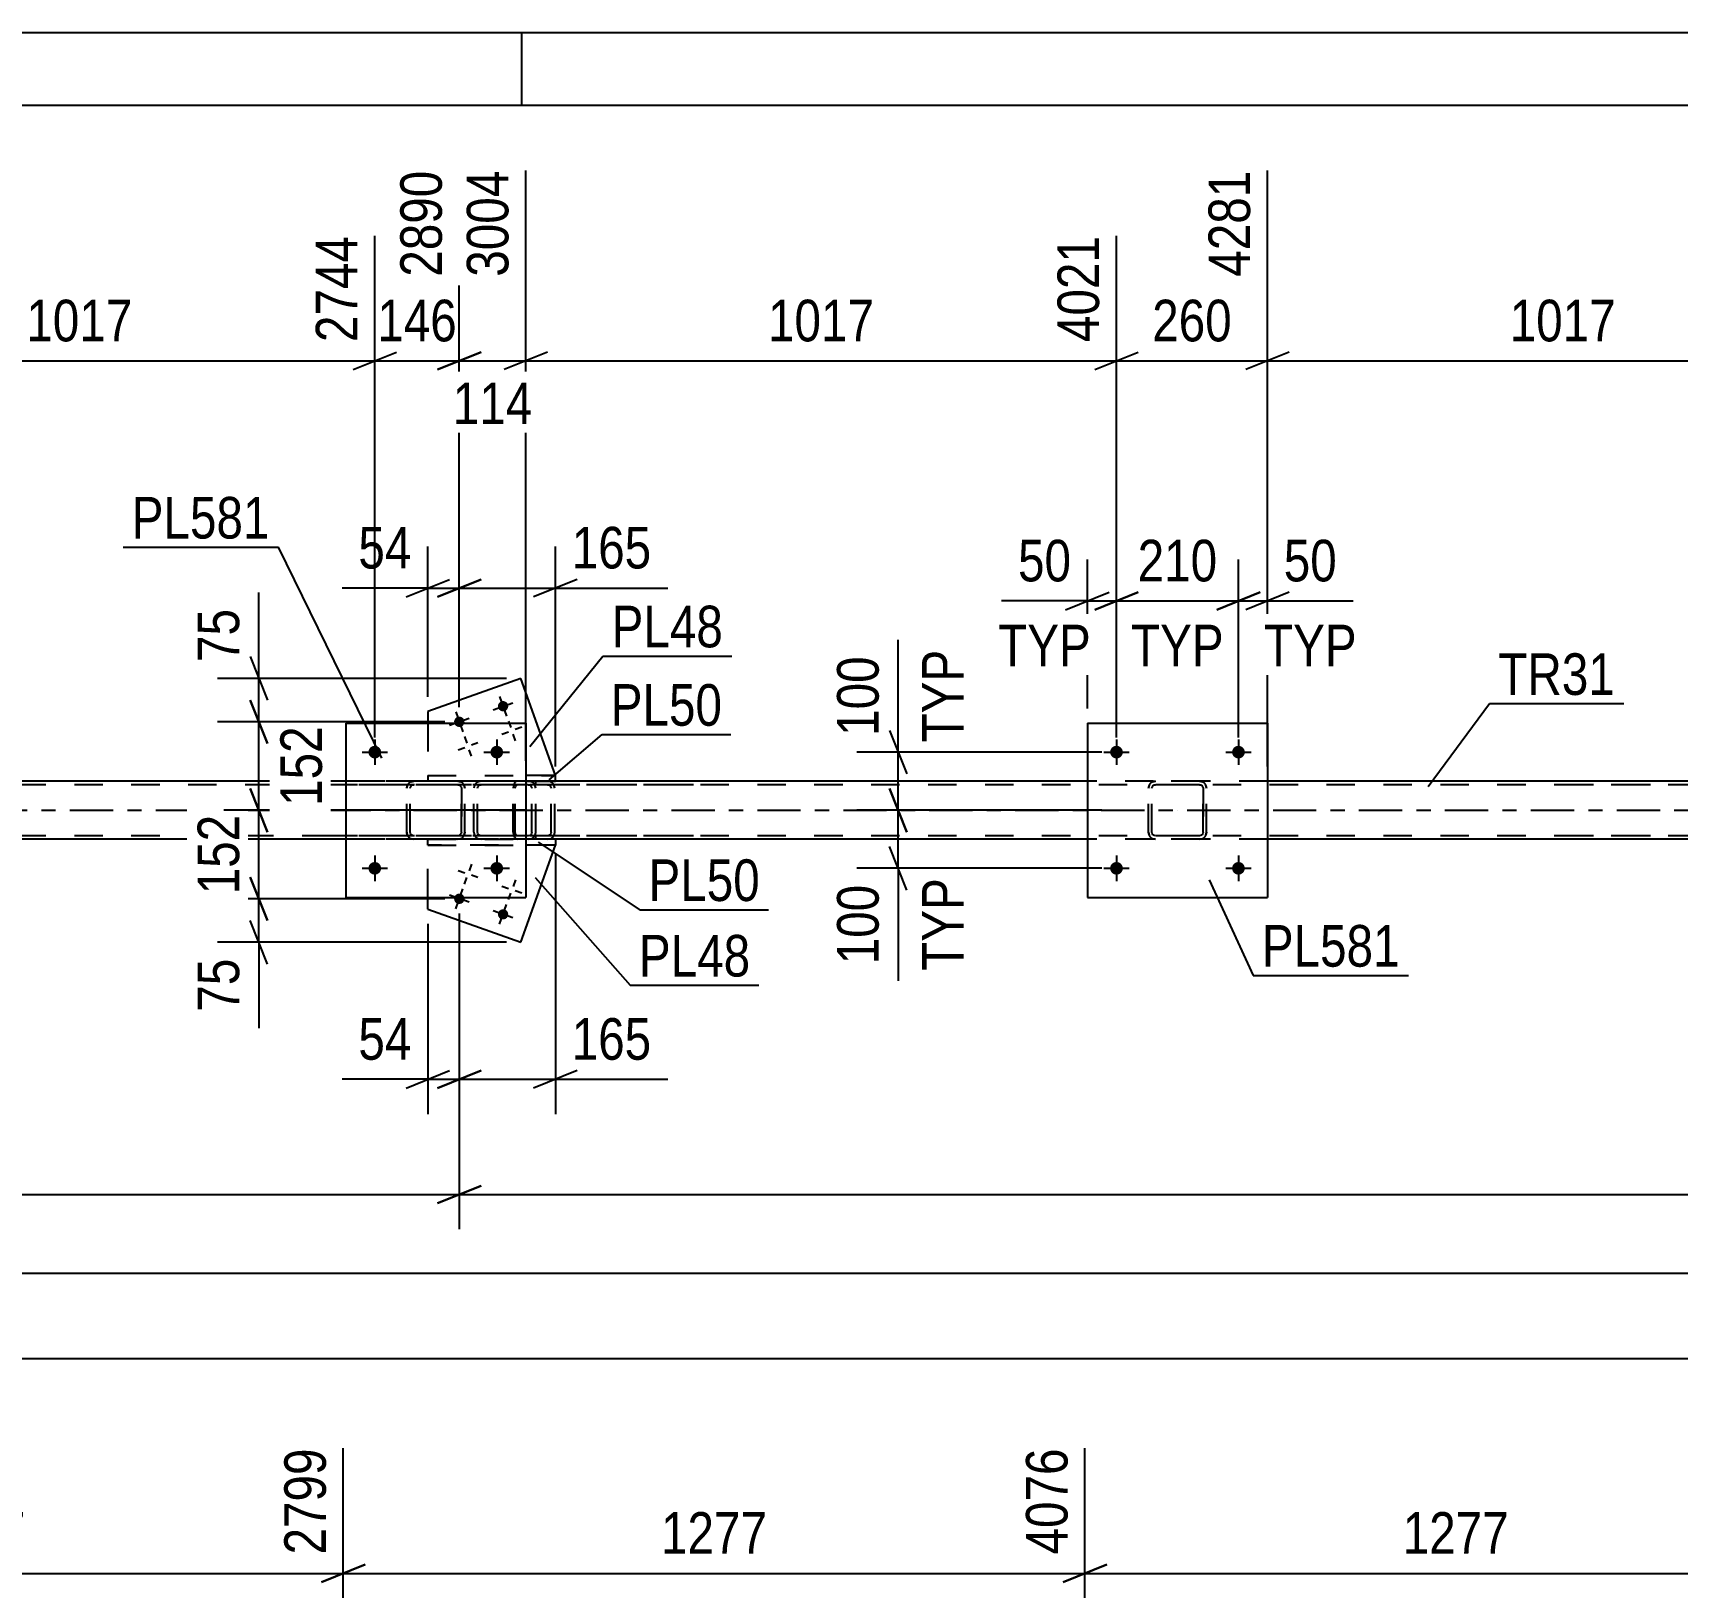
# Model space of a CAD drawing. Header units: millimetres. Extents: x 0 to 841, y 0 to 594.
# Drawn here: x 177.3 to 290.6, y 487 to 594 of the extents above; entities that cross this region are included whole.
import ezdxf

# ---------------------------------------------------------------- set-up
doc = ezdxf.new("R2010")
doc.units = ezdxf.units.MM
doc.linetypes.add('DXK_LINE_DOT2', pattern=[3.9198, 1.9599, -1.9599])
doc.linetypes.add('DXK_LINE_DOT3', pattern=[5.9187, 2.979, -0.9799, 0.9799, -0.9799])
doc.styles.add('Arial Narrow', font='ARIALN.TTF', dxfattribs={"height": 0.2})

# ---------------------------------------------------------------- blocks, each defined once
blk = doc.blocks.new('Unknown-404166562-1135')
at = {"color": 5, "linetype": 'Continuous'}
for p, q in [((841, 594), (0, 594)), ((211, 589), (211, 594)), ((836, 589), (5, 589))]:
    blk.add_line(p, q, dxfattribs=at)
blk = doc.blocks.new('Part-404166562-6130 - 6126')
at = {"color": 7, "linetype": 'DXK_LINE_DOT2'}
for p, q in [((296.57, 542.47), (281.58, 542.47)), ((293.34, 542.47), (293.14, 542.43)), ((296.77, 542.43), (296.57, 542.47)), ((296.57, 542.23), (281.58, 542.23)), ((292.86, 542.16), (292.83, 541.99)), ((292.83, 538.95), (292.83, 541.99)), ((292.87, 542.17), (292.86, 542.16)), ((293.08, 541.99), (293.1, 542.08)), ((293.08, 538.95), (293.08, 541.99)), ((293.1, 542.08), (293.16, 542.16)), ((293.16, 542.16), (293.24, 542.21)), ((293.24, 542.21), (293.34, 542.23)), ((296.57, 542.23), (296.67, 542.21)), ((296.67, 542.21), (296.75, 542.16)), ((296.75, 542.16), (296.81, 542.08)), ((296.81, 542.08), (296.83, 541.99)), ((296.83, 538.95), (296.83, 541.99)), ((297.05, 542.16), (297.04, 542.17)), ((297.08, 541.99), (297.05, 542.16)), ((297.08, 538.95), (297.08, 541.99)), ((296.57, 538.71), (281.58, 538.71)), ((296.57, 538.47), (281.58, 538.47)), ((292.83, 538.95), (292.87, 538.76)), ((293.1, 538.86), (293.08, 538.95)), ((293.16, 538.78), (293.1, 538.86)), ((293.14, 538.5), (293.34, 538.47)), ((293.24, 538.73), (293.16, 538.78)), ((293.34, 538.71), (293.24, 538.73)), ((296.67, 538.73), (296.57, 538.71)), ((296.57, 538.47), (296.77, 538.5)), ((296.75, 538.78), (296.67, 538.73)), ((296.81, 538.86), (296.75, 538.78)), ((296.83, 538.95), (296.81, 538.86)), ((297.04, 538.76), (297.08, 538.95))]:
    blk.add_line(p, q, dxfattribs=at)
for centre, start, end in [((293.32, 541.97), 110.7583, 155.68), ((296.59, 541.97), 24.32, 69.2417), ((293.32, 538.97), 204.32, 249.2417), ((296.59, 538.97), 290.7583, 335.68)]:
    blk.add_arc(centre, 0.496, start, end, dxfattribs=at)
blk = doc.blocks.new('Part-404166562-6129 - 6126')
at = {"color": 7, "linetype": 'DXK_LINE_DOT2'}
for p, q in [((211.44, 542.47), (196.45, 542.47)), ((208.2, 542.47), (208.01, 542.43)), ((211.63, 542.43), (211.44, 542.47)), ((211.44, 542.23), (196.45, 542.23)), ((207.73, 542.17), (207.69, 541.99)), ((207.69, 538.95), (207.69, 541.99)), ((207.95, 541.99), (207.97, 542.08)), ((207.95, 538.95), (207.95, 541.99)), ((207.97, 542.08), (208.02, 542.16)), ((208.02, 542.16), (208.11, 542.21)), ((208.11, 542.21), (208.2, 542.23)), ((211.44, 542.23), (211.54, 542.21)), ((211.54, 542.21), (211.62, 542.16)), ((211.62, 542.16), (211.67, 542.08)), ((211.67, 542.08), (211.69, 541.99)), ((211.69, 538.95), (211.69, 541.99)), ((211.91, 542.16), (211.91, 542.17)), ((211.95, 541.99), (211.91, 542.16)), ((211.95, 538.95), (211.95, 541.99)), ((211.44, 538.71), (196.45, 538.71)), ((211.44, 538.47), (196.45, 538.47)), ((207.69, 538.95), (207.73, 538.76)), ((207.97, 538.86), (207.95, 538.95)), ((208.02, 538.78), (207.97, 538.86)), ((208.01, 538.5), (208.2, 538.47)), ((208.11, 538.73), (208.02, 538.78)), ((208.2, 538.71), (208.11, 538.73)), ((211.54, 538.73), (211.44, 538.71)), ((211.44, 538.47), (211.63, 538.5)), ((211.62, 538.78), (211.54, 538.73)), ((211.67, 538.86), (211.62, 538.78)), ((211.69, 538.95), (211.67, 538.86)), ((211.91, 538.76), (211.95, 538.95))]:
    blk.add_line(p, q, dxfattribs=at)
for centre, start, end in [((208.18, 541.97), 110.7583, 155.68), ((211.46, 541.97), 24.32, 69.2417), ((208.18, 538.97), 204.32, 249.2417), ((211.46, 538.97), 290.7583, 335.68)]:
    blk.add_arc(centre, 0.496, start, end, dxfattribs=at)
blk = doc.blocks.new('Part-404166562-6266 - 6126')
at = {"color": 7, "linetype": 'DXK_LINE_DOT2'}
for p in [(213.31, 538.07), (204.52, 534.47)]:
    blk.add_line(p, (204.52, 538.07), dxfattribs=at)
at = {"color": 2, "linetype": 'Continuous'}
for p, q in [((210.93, 531.38), (213.31, 538.07)), ((204.52, 533.65), (204.52, 534.47)), ((204.52, 533.65), (210.93, 531.38))]:
    blk.add_line(p, q, dxfattribs=at)
blk = doc.blocks.new('Part-404166562-35110 - 6126')
at = {"color": 2, "linetype": 'Continuous'}
for p, q in [((249.95, 546.47), (249.95, 534.47)), ((249.95, 546.47), (262.35, 546.47)), ((262.35, 546.47), (262.35, 534.47)), ((249.95, 534.47), (262.35, 534.47))]:
    blk.add_line(p, q, dxfattribs=at)
blk = doc.blocks.new('Part-404166562-6137 - 6126')
at = {"color": 7, "linetype": 'DXK_LINE_DOT2'}
for p, q in [((210.57, 542.43), (210.48, 542.33)), ((210.67, 542.47), (210.57, 542.43)), ((222.83, 542.47), (210.67, 542.47)), ((211.95, 542.23), (211.95, 542.47)), ((212.96, 542.43), (212.76, 542.47)), ((210.42, 542.17), (210.4, 541.99)), ((210.4, 538.95), (210.4, 541.99)), ((210.48, 542.33), (210.42, 542.17)), ((210.54, 541.99), (210.55, 542.08)), ((210.54, 538.95), (210.54, 541.99)), ((210.55, 542.08), (210.58, 542.16)), ((210.58, 542.16), (210.62, 542.21)), ((210.62, 542.21), (210.67, 542.23)), ((222.83, 542.23), (210.67, 542.23)), ((212.76, 542.23), (212.86, 542.21)), ((212.86, 542.21), (212.94, 542.16)), ((212.94, 542.16), (213, 542.08)), ((213, 542.08), (213.02, 541.99)), ((213.02, 538.95), (213.02, 541.99)), ((213.23, 542.16), (213.23, 542.17)), ((213.27, 541.99), (213.23, 542.16)), ((213.27, 538.95), (213.27, 541.99)), ((210.4, 538.95), (210.42, 538.76)), ((210.42, 538.76), (210.48, 538.61)), ((210.48, 538.61), (210.57, 538.5)), ((210.55, 538.86), (210.54, 538.95)), ((210.58, 538.78), (210.55, 538.86)), ((210.57, 538.5), (210.67, 538.47)), ((210.62, 538.73), (210.58, 538.78)), ((210.67, 538.71), (210.62, 538.73)), ((222.83, 538.71), (210.67, 538.71)), ((222.83, 538.47), (210.67, 538.47)), ((211.95, 538.47), (211.95, 538.71)), ((212.86, 538.73), (212.76, 538.71)), ((212.76, 538.47), (212.96, 538.5)), ((212.94, 538.78), (212.86, 538.73)), ((213, 538.86), (212.94, 538.78)), ((213.02, 538.95), (213, 538.86)), ((213.23, 538.76), (213.27, 538.95))]:
    blk.add_line(p, q, dxfattribs=at)
for centre, start, end in [((212.78, 541.97), 23.8494, 68.8059), ((212.78, 538.96), 291.1941, 336.1506)]:
    blk.add_arc(centre, 0.492, start, end, dxfattribs=at)
blk = doc.blocks.new('Part-404166562-35108 - 6126')
at = {"color": 2, "linetype": 'Continuous'}
for p, q in [((198.87, 546.47), (198.87, 534.47)), ((198.87, 546.47), (211.27, 546.47)), ((211.27, 546.47), (211.27, 534.47)), ((198.87, 534.47), (211.27, 534.47))]:
    blk.add_line(p, q, dxfattribs=at)
blk = doc.blocks.new('Part-404166562-6170 - 6126')
at = {"color": 7, "linetype": 'DXK_LINE_DOT2'}
for p, q in [((204.52, 542.87), (204.52, 542.47)), ((204.52, 542.87), (211.27, 542.87)), ((211.27, 542.47), (204.52, 542.47))]:
    blk.add_line(p, q, dxfattribs=at)
at = {"color": 2, "linetype": 'Continuous'}
for p, q in [((213.31, 542.87), (211.27, 542.87)), ((211.27, 542.47), (213.31, 542.47)), ((213.31, 542.47), (213.31, 542.87))]:
    blk.add_line(p, q, dxfattribs=at)
blk = doc.blocks.new('Part-404166562-6175 - 6126')
at = {"color": 7, "linetype": 'DXK_LINE_DOT2'}
for p, q in [((204.52, 538.07), (204.52, 538.47)), ((204.52, 538.47), (211.27, 538.47)), ((204.52, 538.07), (211.27, 538.07))]:
    blk.add_line(p, q, dxfattribs=at)
at = {"color": 2, "linetype": 'Continuous'}
for p, q in [((213.31, 538.47), (211.27, 538.47)), ((213.31, 538.07), (211.27, 538.07)), ((213.31, 538.47), (213.31, 538.07))]:
    blk.add_line(p, q, dxfattribs=at)
blk = doc.blocks.new('Part-404166562-6245 - 6126')
at = {"color": 2, "linetype": 'Continuous'}
for p, q in [((198.87, 542.47), (160.19, 542.47)), ((249.95, 542.47), (213.31, 542.47)), ((301.03, 542.47), (262.35, 542.47)), ((198.87, 538.47), (160.19, 538.47)), ((249.95, 538.47), (213.31, 538.47)), ((301.03, 538.47), (262.35, 538.47))]:
    blk.add_line(p, q, dxfattribs=at)
at = {"color": 7, "linetype": 'DXK_LINE_DOT2'}
for p, q in [((213.31, 542.47), (198.87, 542.47)), ((262.35, 542.47), (249.95, 542.47)), ((738.75, 542.23), (91.09, 542.23)), ((738.75, 538.71), (91.09, 538.71)), ((213.31, 538.47), (198.87, 538.47)), ((262.35, 538.47), (249.95, 538.47))]:
    blk.add_line(p, q, dxfattribs=at)
at = {"color": 7, "linetype": 'DXK_LINE_DOT3'}
blk.add_line((91.09, 540.47), (738.75, 540.47), dxfattribs=at)
blk = doc.blocks.new('Part-404166562-6261 - 6126')
at = {"color": 2, "linetype": 'Continuous'}
for p, q in [((210.93, 549.55), (204.52, 547.28)), ((213.31, 542.87), (210.93, 549.55)), ((204.52, 547.28), (204.52, 546.47))]:
    blk.add_line(p, q, dxfattribs=at)
at = {"color": 7, "linetype": 'DXK_LINE_DOT2'}
for p, q in [((204.52, 546.47), (204.52, 542.87)), ((204.52, 542.87), (213.31, 542.87))]:
    blk.add_line(p, q, dxfattribs=at)
blk = doc.blocks.new('Bolt-404166562-6281 - 6126')
at = {"linetype": 'Continuous'}
for points in [[(210.04, 547.75, -1), (209.37, 547.51, -1)], [(207.03, 546.68, -1), (206.35, 546.44, -1)]]:
    blk.add_hatch(color=1, dxfattribs=at).paths.add_polyline_path(points)
at = {"color": 1, "linetype": 'Continuous'}
for p, q in [((209.46, 548.31), (209.95, 546.95)), ((206.45, 547.24), (206.93, 545.88)), ((209.03, 547.39), (210.38, 547.87)), ((206.01, 546.32), (207.37, 546.8)), ((209.63, 545.7), (210.08, 545.86)), ((210.07, 546.61), (210.23, 546.16)), ((210.99, 546.18), (210.53, 546.02)), ((206.61, 544.63), (207.06, 544.79)), ((207.05, 545.54), (207.21, 545.09)), ((207.97, 545.11), (207.52, 544.95)), ((210.55, 545.26), (210.39, 545.71)), ((207.53, 544.19), (207.37, 544.64))]:
    blk.add_line(p, q, dxfattribs=at)
blk = doc.blocks.new('Bolt-404166562-6282 - 6126')
at = {"linetype": 'Continuous'}
for points in [[(206.35, 534.49, -1), (207.03, 534.25, -1)], [(209.37, 533.42, -1), (210.04, 533.18, -1)]]:
    blk.add_hatch(color=1, dxfattribs=at).paths.add_polyline_path(points)
at = {"color": 1, "linetype": 'Continuous'}
for p, q in [((207.53, 536.75), (207.37, 536.29)), ((206.61, 536.31), (207.06, 536.15)), ((207.05, 535.39), (207.21, 535.84)), ((207.97, 535.83), (207.52, 535.99)), ((210.55, 535.68), (210.39, 535.22)), ((207.37, 534.13), (206.01, 534.61)), ((206.45, 533.69), (206.93, 535.05)), ((209.63, 535.24), (210.08, 535.08)), ((210.07, 534.32), (210.23, 534.77)), ((210.99, 534.76), (210.53, 534.92)), ((210.38, 533.06), (209.03, 533.54)), ((209.46, 532.62), (209.95, 533.98))]:
    blk.add_line(p, q, dxfattribs=at)
blk = doc.blocks.new('Part-404166562-35107 - 6126')
at = {"color": 7, "linetype": 'DXK_LINE_DOT2'}
for p, q in [((203.37, 542.43), (203.55, 542.47)), ((203.55, 542.47), (203.37, 542.43)), ((206.59, 542.47), (203.55, 542.47)), ((206.59, 542.47), (206.77, 542.43)), ((206.77, 542.43), (206.59, 542.47)), ((203.07, 541.99), (203.11, 542.17)), ((203.11, 542.17), (203.07, 541.99)), ((203.07, 538.95), (203.07, 541.99)), ((203.07, 538.95), (203.07, 541.99)), ((203.31, 541.99), (203.33, 542.08)), ((203.31, 538.95), (203.31, 541.99)), ((203.31, 538.95), (203.31, 541.99)), ((203.33, 542.08), (203.38, 542.16)), ((203.38, 542.16), (203.46, 542.21)), ((203.46, 542.21), (203.55, 542.23)), ((206.59, 542.23), (203.55, 542.23)), ((206.59, 542.23), (206.68, 542.21)), ((206.68, 542.21), (206.76, 542.16)), ((206.76, 542.16), (206.81, 542.08)), ((206.81, 542.08), (206.83, 541.99)), ((206.83, 538.95), (206.83, 541.99)), ((206.83, 541.99), (206.83, 538.95)), ((207.03, 542.17), (207.07, 541.99)), ((207.07, 541.99), (207.03, 542.17)), ((207.07, 538.95), (207.07, 541.99)), ((207.07, 538.95), (207.07, 541.99)), ((203.11, 538.76), (203.07, 538.95)), ((203.07, 538.95), (203.11, 538.76)), ((203.33, 538.86), (203.31, 538.95)), ((203.38, 538.78), (203.33, 538.86)), ((203.55, 538.47), (203.37, 538.5)), ((203.37, 538.5), (203.55, 538.47)), ((203.46, 538.73), (203.38, 538.78)), ((203.55, 538.71), (203.46, 538.73)), ((206.59, 538.71), (203.55, 538.71)), ((206.59, 538.47), (203.55, 538.47)), ((206.68, 538.73), (206.59, 538.71)), ((206.77, 538.5), (206.59, 538.47)), ((206.59, 538.47), (206.77, 538.5)), ((206.76, 538.78), (206.68, 538.73)), ((206.81, 538.86), (206.76, 538.78)), ((206.83, 538.95), (206.81, 538.86)), ((207.07, 538.95), (207.03, 538.76)), ((207.03, 538.76), (207.07, 538.95))]:
    blk.add_line(p, q, dxfattribs=at)
at = {"color": 7, "linetype": 'DXK_LINE_DOT3'}
blk.add_line((205.07, 540.47), (205.07, 540.47), dxfattribs=at)
at = {"color": 7, "linetype": 'DXK_LINE_DOT2'}
for centre, start, end in [((203.55, 541.99), 112.5, 157.5), ((203.55, 541.99), 112.5, 157.5), ((206.59, 541.99), 22.5, 67.5), ((206.59, 541.99), 22.5, 67.5), ((203.55, 538.95), 202.5, 247.5), ((203.55, 538.95), 202.5, 247.5), ((206.59, 538.95), 292.5, 337.5), ((206.59, 538.95), 292.5, 337.5)]:
    blk.add_arc(centre, 0.48, start, end, dxfattribs=at)
blk = doc.blocks.new('Part-404166562-35109 - 6126')
at = {"color": 7, "linetype": 'DXK_LINE_DOT2'}
for p, q in [((254.45, 542.43), (254.63, 542.47)), ((254.63, 542.47), (254.45, 542.43)), ((257.67, 542.47), (254.63, 542.47)), ((257.67, 542.47), (257.85, 542.43)), ((257.85, 542.43), (257.67, 542.47)), ((254.15, 541.99), (254.19, 542.17)), ((254.19, 542.17), (254.15, 541.99)), ((254.15, 538.95), (254.15, 541.99)), ((254.15, 538.95), (254.15, 541.99)), ((254.39, 541.99), (254.41, 542.08)), ((254.39, 538.95), (254.39, 541.99)), ((254.39, 538.95), (254.39, 541.99)), ((254.41, 542.08), (254.46, 542.16)), ((254.46, 542.16), (254.54, 542.21)), ((254.54, 542.21), (254.63, 542.23)), ((257.67, 542.23), (254.63, 542.23)), ((257.67, 542.23), (257.76, 542.21)), ((257.76, 542.21), (257.84, 542.16)), ((257.84, 542.16), (257.89, 542.08)), ((257.89, 542.08), (257.91, 541.99)), ((257.91, 538.95), (257.91, 541.99)), ((257.91, 541.99), (257.91, 538.95)), ((258.11, 542.17), (258.15, 541.99)), ((258.15, 541.99), (258.11, 542.17)), ((258.15, 538.95), (258.15, 541.99)), ((258.15, 538.95), (258.15, 541.99)), ((254.19, 538.76), (254.15, 538.95)), ((254.15, 538.95), (254.19, 538.76)), ((254.41, 538.86), (254.39, 538.95)), ((254.46, 538.78), (254.41, 538.86)), ((254.63, 538.47), (254.45, 538.5)), ((254.45, 538.5), (254.63, 538.47)), ((254.54, 538.73), (254.46, 538.78)), ((254.63, 538.71), (254.54, 538.73)), ((257.67, 538.71), (254.63, 538.71)), ((257.67, 538.47), (254.63, 538.47)), ((257.76, 538.73), (257.67, 538.71)), ((257.85, 538.5), (257.67, 538.47)), ((257.67, 538.47), (257.85, 538.5)), ((257.84, 538.78), (257.76, 538.73)), ((257.89, 538.86), (257.84, 538.78)), ((257.91, 538.95), (257.89, 538.86)), ((258.15, 538.95), (258.11, 538.76)), ((258.11, 538.76), (258.15, 538.95))]:
    blk.add_line(p, q, dxfattribs=at)
at = {"color": 7, "linetype": 'DXK_LINE_DOT3'}
blk.add_line((256.15, 540.47), (256.15, 540.47), dxfattribs=at)
at = {"color": 7, "linetype": 'DXK_LINE_DOT2'}
for centre, start, end in [((254.63, 541.99), 112.5, 157.5), ((254.63, 541.99), 112.5, 157.5), ((257.67, 541.99), 22.5, 67.5), ((257.67, 541.99), 22.5, 67.5), ((254.63, 538.95), 202.5, 247.5), ((254.63, 538.95), 202.5, 247.5), ((257.67, 538.95), 292.5, 337.5), ((257.67, 538.95), 292.5, 337.5)]:
    blk.add_arc(centre, 0.48, start, end, dxfattribs=at)
blk = doc.blocks.new('Bolt-404166562-35134 - 6126')
at = {"linetype": 'Continuous'}
for points in [[(201.31, 536.47, -1), (200.43, 536.47, -1)], [(209.71, 536.47, -1), (208.83, 536.47, -1)]]:
    blk.add_hatch(color=1, dxfattribs=at).paths.add_polyline_path(points)
at = {"color": 1, "linetype": 'Continuous'}
for p, q in [((200.87, 537.35), (200.87, 535.59)), ((209.27, 537.35), (209.27, 535.59)), ((199.99, 536.47), (201.75, 536.47)), ((208.39, 536.47), (210.15, 536.47))]:
    blk.add_line(p, q, dxfattribs=at)
blk = doc.blocks.new('Bolt-404166562-35135 - 6126')
at = {"linetype": 'Continuous'}
for points in [[(201.31, 544.47, -1), (200.43, 544.47, -1)], [(209.71, 544.47, -1), (208.83, 544.47, -1)]]:
    blk.add_hatch(color=1, dxfattribs=at).paths.add_polyline_path(points)
at = {"color": 1, "linetype": 'Continuous'}
for p, q in [((200.87, 545.35), (200.87, 543.59)), ((209.27, 545.35), (209.27, 543.59)), ((199.99, 544.47), (201.75, 544.47)), ((208.39, 544.47), (210.15, 544.47))]:
    blk.add_line(p, q, dxfattribs=at)
blk = doc.blocks.new('Bolt-404166562-35136 - 6126')
at = {"linetype": 'Continuous'}
for points in [[(252.39, 536.47, -1), (251.51, 536.47, -1)], [(260.79, 536.47, -1), (259.91, 536.47, -1)]]:
    blk.add_hatch(color=1, dxfattribs=at).paths.add_polyline_path(points)
at = {"color": 1, "linetype": 'Continuous'}
for p, q in [((251.95, 537.35), (251.95, 535.59)), ((260.35, 537.35), (260.35, 535.59)), ((251.07, 536.47), (252.83, 536.47)), ((259.47, 536.47), (261.23, 536.47))]:
    blk.add_line(p, q, dxfattribs=at)
blk = doc.blocks.new('Bolt-404166562-35137 - 6126')
at = {"linetype": 'Continuous'}
for points in [[(252.39, 544.47, -1), (251.51, 544.47, -1)], [(260.79, 544.47, -1), (259.91, 544.47, -1)]]:
    blk.add_hatch(color=1, dxfattribs=at).paths.add_polyline_path(points)
at = {"color": 1, "linetype": 'Continuous'}
for p, q in [((251.95, 545.35), (251.95, 543.59)), ((260.35, 545.35), (260.35, 543.59)), ((251.07, 544.47), (252.83, 544.47)), ((259.47, 544.47), (261.23, 544.47))]:
    blk.add_line(p, q, dxfattribs=at)
blk = doc.blocks.new('StraightDimension-404166562-50424 - 6126')
at = {"color": 7, "linetype": 'Continuous'}
for p, q in [((262.35, 543.47), (262.35, 584.52)), ((251.95, 545.47), (251.95, 580.02)), ((250.45, 570.81), (253.45, 572.01)), ((263.85, 572.01), (260.85, 570.81)), ((251.95, 571.41), (262.35, 571.41))]:
    blk.add_line(p, q, dxfattribs=at)
at = {"color": 0}
blk.add_wipeout([(260.49, 572.16), (260.49, 576.36), (253.81, 576.36), (253.81, 572.16)], dxfattribs=at)
at = {"color": 3, "style": 'Arial Narrow'}
blk.add_text('260', height=2.863, dxfattribs=at).set_placement((254.41, 572.76))
at = {"color": 0, "linetype": 'Continuous'}
blk.add_wipeout([(261.75, 585.12), (257.55, 585.12), (257.55, 576.61), (261.75, 576.61)], dxfattribs=at)
at = {"color": 3, "linetype": 'Continuous', "style": 'Arial Narrow'}
blk.add_text('4281', height=2.863, rotation=90.0002, dxfattribs=at).set_placement((261.15, 577.21))
blk = doc.blocks.new('StraightDimension-404166562-6321 - 6126')
at = {"color": 7, "linetype": 'Continuous'}
for p, q in [((192.28, 535.87), (193.48, 532.87)), ((205.69, 534.37), (190.03, 534.37)), ((192.88, 531.38), (192.88, 534.37)), ((193.48, 529.88), (192.28, 532.88)), ((209.93, 531.38), (190.03, 531.38)), ((192.88, 531.38), (192.88, 525.47)), ((192.88, 531.38), (192.88, 525.47))]:
    blk.add_line(p, q, dxfattribs=at)
at = {"color": 0}
blk.add_wipeout([(192.13, 530.86), (187.93, 530.86), (187.93, 526), (192.13, 526)], dxfattribs=at)
at = {"color": 3, "style": 'Arial Narrow'}
blk.add_text('75', height=2.863, rotation=90.0002, dxfattribs=at).set_placement((191.53, 526.6))
blk = doc.blocks.new('StraightDimension-404166562-6331 - 6126')
at = {"color": 7, "linetype": 'Continuous'}
for p, q in [((192.28, 541.97), (193.48, 538.97)), ((211.32, 540.47), (190.03, 540.47)), ((192.88, 534.37), (192.88, 540.47)), ((193.48, 532.87), (192.28, 535.87)), ((205.69, 534.37), (190.03, 534.37))]:
    blk.add_line(p, q, dxfattribs=at)
at = {"color": 0}
blk.add_wipeout([(192.13, 540.76), (187.93, 540.76), (187.93, 534.08), (192.13, 534.08)], dxfattribs=at)
at = {"color": 3, "style": 'Arial Narrow'}
blk.add_text('152', height=2.863, rotation=90.0002, dxfattribs=at).set_placement((191.53, 534.68))
blk = doc.blocks.new('StraightDimension-404166562-6347 - 6126')
at = {"color": 7, "linetype": 'Continuous'}
for p, q in [((192.28, 548.06), (193.48, 545.06)), ((205.69, 546.56), (190.48, 546.56)), ((192.88, 540.47), (192.88, 546.56)), ((193.48, 538.97), (192.28, 541.97)), ((211.32, 540.47), (190.48, 540.47))]:
    blk.add_line(p, q, dxfattribs=at)
at = {"color": 0}
blk.add_wipeout([(197.83, 546.86), (193.63, 546.86), (193.63, 540.17), (197.83, 540.17)], dxfattribs=at)
at = {"color": 3, "style": 'Arial Narrow'}
blk.add_text('152', height=2.863, rotation=90.0002, dxfattribs=at).set_placement((197.23, 540.77))
blk = doc.blocks.new('StraightDimension-404166562-6363 - 6126')
at = {"color": 7, "linetype": 'Continuous'}
for p, q in [((192.88, 549.55), (192.88, 555.46)), ((192.88, 549.55), (192.88, 555.46)), ((192.28, 551.05), (193.48, 548.05)), ((209.93, 549.55), (190.03, 549.55)), ((192.88, 546.56), (192.88, 549.55)), ((193.48, 545.06), (192.28, 548.06)), ((205.69, 546.56), (190.03, 546.56))]:
    blk.add_line(p, q, dxfattribs=at)
at = {"color": 0}
blk.add_wipeout([(192.13, 554.93), (187.93, 554.93), (187.93, 550.08), (192.13, 550.08)], dxfattribs=at)
at = {"color": 3, "style": 'Arial Narrow'}
blk.add_text('75', height=2.863, rotation=90.0002, dxfattribs=at).set_placement((191.53, 550.68))
blk = doc.blocks.new('StraightDimension-404166562-6399 - 6126')
at = {"color": 7, "linetype": 'Continuous'}
for p, q in [((206.69, 547.56), (206.69, 558.62)), ((213.31, 543.47), (213.31, 558.62)), ((205.19, 555.17), (208.19, 556.37)), ((214.81, 556.37), (211.81, 555.17)), ((206.69, 555.77), (213.31, 555.77)), ((213.31, 555.77), (221.04, 555.77)), ((213.31, 555.77), (221.04, 555.77))]:
    blk.add_line(p, q, dxfattribs=at)
at = {"color": 0}
blk.add_wipeout([(220.51, 556.52), (220.51, 560.72), (213.83, 560.72), (213.83, 556.52)], dxfattribs=at)
at = {"color": 3, "style": 'Arial Narrow'}
blk.add_text('165', height=2.863, dxfattribs=at).set_placement((214.43, 557.12))
blk = doc.blocks.new('StraightDimension-404166562-6409 - 6126')
at = {"color": 7, "linetype": 'Continuous'}
for p, q in [((204.52, 548.28), (204.52, 558.62)), ((206.69, 547.56), (206.69, 558.62)), ((203.02, 555.17), (206.02, 556.37)), ((208.19, 556.37), (205.19, 555.17)), ((204.52, 555.77), (198.62, 555.77)), ((204.52, 555.77), (198.62, 555.77)), ((204.52, 555.77), (206.69, 555.77))]:
    blk.add_line(p, q, dxfattribs=at)
at = {"color": 0}
blk.add_wipeout([(204, 556.52), (204, 560.72), (199.14, 560.72), (199.14, 556.52)], dxfattribs=at)
at = {"color": 3, "style": 'Arial Narrow'}
blk.add_text('54', height=2.863, dxfattribs=at).set_placement((199.74, 557.12))
blk = doc.blocks.new('StraightDimension-404166562-6420 - 6126')
at = {"color": 7, "linetype": 'Continuous'}
for p, q in [((206.69, 533.37), (206.69, 519.54)), ((204.52, 532.65), (204.52, 519.54)), ((203.02, 521.34), (206.02, 522.54)), ((208.19, 522.54), (205.19, 521.34)), ((204.52, 521.94), (198.62, 521.94)), ((204.52, 521.94), (198.62, 521.94)), ((204.52, 521.94), (206.69, 521.94))]:
    blk.add_line(p, q, dxfattribs=at)
at = {"color": 0}
blk.add_wipeout([(204, 522.69), (204, 526.89), (199.14, 526.89), (199.14, 522.69)], dxfattribs=at)
at = {"color": 3, "style": 'Arial Narrow'}
blk.add_text('54', height=2.863, dxfattribs=at).set_placement((199.74, 523.29))
blk = doc.blocks.new('StraightDimension-404166562-6430 - 6126')
at = {"color": 7, "linetype": 'Continuous'}
for p, q in [((213.31, 537.47), (213.31, 519.54)), ((206.69, 533.37), (206.69, 519.54)), ((205.19, 521.34), (208.19, 522.54)), ((214.81, 522.54), (211.81, 521.34)), ((206.69, 521.94), (213.31, 521.94)), ((213.31, 521.94), (221.04, 521.94)), ((213.31, 521.94), (221.04, 521.94))]:
    blk.add_line(p, q, dxfattribs=at)
at = {"color": 0}
blk.add_wipeout([(220.51, 522.69), (220.51, 526.89), (213.83, 526.89), (213.83, 522.69)], dxfattribs=at)
at = {"color": 3, "style": 'Arial Narrow'}
blk.add_text('165', height=2.863, dxfattribs=at).set_placement((214.43, 523.29))
blk = doc.blocks.new('StraightDimension-404166562-6564 - 6126')
at = {"color": 7, "linetype": 'Continuous'}
blk.add_line((90.45, 502.72), (784.42, 502.72), dxfattribs=at)
blk = doc.blocks.new('StraightDimension-404166562-50427 - 6126')
at = {"color": 7, "linetype": 'Continuous'}
for p, q in [((206.69, 547.56), (206.69, 584.52)), ((200.87, 545.47), (200.87, 580.02)), ((199.37, 570.81), (202.37, 572.01)), ((208.19, 572.01), (205.19, 570.81)), ((200.87, 571.41), (206.69, 571.41))]:
    blk.add_line(p, q, dxfattribs=at)
at = {"color": 0}
blk.add_wipeout([(207.12, 572.16), (207.12, 576.36), (200.44, 576.36), (200.44, 572.16)], dxfattribs=at)
at = {"color": 3, "style": 'Arial Narrow'}
blk.add_text('146', height=2.863, dxfattribs=at).set_placement((201.04, 572.76))
at = {"color": 0, "linetype": 'Continuous'}
blk.add_wipeout([(206.09, 585.12), (201.89, 585.12), (201.89, 576.61), (206.09, 576.61)], dxfattribs=at)
at = {"color": 3, "linetype": 'Continuous', "style": 'Arial Narrow'}
blk.add_text('2890', height=2.863, rotation=90.0002, dxfattribs=at).set_placement((205.49, 577.21))
blk = doc.blocks.new('StraightDimension-404166562-51174 - 6126')
at = {"color": 7, "linetype": 'Continuous'}
for p, q in [((236.32, 541.97), (237.52, 538.97)), ((250.95, 540.47), (234.07, 540.47)), ((236.92, 536.47), (236.92, 540.47)), ((237.52, 534.97), (236.32, 537.97)), ((250.95, 536.47), (234.07, 536.47)), ((236.92, 536.47), (236.92, 528.73)), ((236.92, 536.47), (236.92, 528.73))]:
    blk.add_line(p, q, dxfattribs=at)
at = {"color": 0}
blk.add_wipeout([(236.17, 535.94), (231.97, 535.94), (231.97, 529.26), (236.17, 529.26)], dxfattribs=at)
at = {"color": 0, "linetype": 'Continuous'}
blk.add_wipeout([(242.02, 536.4), (237.82, 536.4), (237.82, 528.81), (242.02, 528.81)], dxfattribs=at)
at = {"color": 3, "style": 'Arial Narrow'}
blk.add_text('100', height=2.863, rotation=90.0002, dxfattribs=at).set_placement((235.57, 529.86))
at = {"color": 3, "linetype": 'Continuous', "style": 'Arial Narrow'}
blk.add_text('TYP', height=2.863, rotation=90.0002, dxfattribs=at).set_placement((241.42, 529.41))
blk = doc.blocks.new('StraightDimension-404166562-30659 - 6126')
at = {"color": 7, "linetype": 'Continuous'}
blk.add_line((91.09, 508.59), (783.78, 508.59), dxfattribs=at)
blk = doc.blocks.new('StraightDimension-404166562-30689 - 6126')
at = {"color": 7, "linetype": 'Continuous'}
for p, q in [((206.69, 533.37), (206.69, 511.61)), ((208.19, 514.61), (205.19, 513.41)), ((206.69, 514.01), (783.78, 514.01))]:
    blk.add_line(p, q, dxfattribs=at)
blk = doc.blocks.new('StraightDimension-404166562-30690 - 6126')
at = {"color": 7, "linetype": 'Continuous'}
for p, q in [((206.69, 533.37), (206.69, 511.61)), ((120.24, 526.25), (120.24, 511.61)), ((121.74, 514.61), (118.74, 513.41)), ((205.19, 513.41), (208.19, 514.61)), ((120.24, 514.01), (206.69, 514.01))]:
    blk.add_line(p, q, dxfattribs=at)
at = {"color": 0}
blk.add_wipeout([(167.72, 514.76), (167.72, 518.96), (159.21, 518.96), (159.21, 514.76)], dxfattribs=at)
at = {"color": 3, "style": 'Arial Narrow'}
blk.add_text('2161', height=2.863, dxfattribs=at).set_placement((159.81, 515.36))
blk = doc.blocks.new('StraightDimension-404166562-50423 - 6126')
at = {"color": 7, "linetype": 'Continuous'}
for p, q in [((262.35, 543.47), (262.35, 584.52)), ((303.03, 545.47), (303.03, 580.02)), ((263.85, 572.01), (260.85, 570.81)), ((301.53, 570.81), (304.53, 572.01)), ((262.35, 571.41), (303.03, 571.41))]:
    blk.add_line(p, q, dxfattribs=at)
at = {"color": 0}
blk.add_wipeout([(286.95, 572.16), (286.95, 576.36), (278.43, 576.36), (278.43, 572.16)], dxfattribs=at)
at = {"color": 3, "style": 'Arial Narrow'}
blk.add_text('1017', height=2.863, dxfattribs=at).set_placement((279.03, 572.76))
at = {"color": 0, "linetype": 'Continuous'}
blk.add_wipeout([(302.43, 580.62), (298.23, 580.62), (298.23, 572.11), (302.43, 572.11)], dxfattribs=at)
at = {"color": 3, "linetype": 'Continuous', "style": 'Arial Narrow'}
blk.add_text('5298', height=2.863, rotation=90.0002, dxfattribs=at).set_placement((301.83, 572.71))
blk = doc.blocks.new('StraightDimension-404166562-50425 - 6126')
at = {"color": 7, "linetype": 'Continuous'}
for p, q in [((211.27, 543.87), (211.27, 584.52)), ((251.95, 545.47), (251.95, 580.02)), ((212.77, 572.01), (209.77, 570.81)), ((250.45, 570.81), (253.45, 572.01)), ((211.27, 571.41), (251.95, 571.41))]:
    blk.add_line(p, q, dxfattribs=at)
at = {"color": 0}
blk.add_wipeout([(235.87, 572.16), (235.87, 576.36), (227.35, 576.36), (227.35, 572.16)], dxfattribs=at)
at = {"color": 3, "style": 'Arial Narrow'}
blk.add_text('1017', height=2.863, dxfattribs=at).set_placement((227.95, 572.76))
at = {"color": 0, "linetype": 'Continuous'}
blk.add_wipeout([(251.35, 580.62), (247.15, 580.62), (247.15, 572.11), (251.35, 572.11)], dxfattribs=at)
at = {"color": 3, "linetype": 'Continuous', "style": 'Arial Narrow'}
blk.add_text('4021', height=2.863, rotation=90.0002, dxfattribs=at).set_placement((250.75, 572.71))
blk = doc.blocks.new('StraightDimension-404166562-50426 - 6126')
at = {"color": 7, "linetype": 'Continuous'}
for p, q in [((206.69, 547.56), (206.69, 584.52)), ((211.27, 543.87), (211.27, 584.52)), ((205.19, 570.81), (208.19, 572.01)), ((212.77, 572.01), (209.77, 570.81)), ((206.69, 571.41), (211.27, 571.41))]:
    blk.add_line(p, q, dxfattribs=at)
at = {"color": 0, "linetype": 'Continuous'}
blk.add_wipeout([(210.67, 585.12), (206.47, 585.12), (206.47, 576.61), (210.67, 576.61)], dxfattribs=at)
at = {"color": 0}
blk.add_wipeout([(212.32, 566.46), (212.32, 570.66), (205.64, 570.66), (205.64, 566.46)], dxfattribs=at)
at = {"color": 3, "linetype": 'Continuous', "style": 'Arial Narrow'}
blk.add_text('3004', height=2.863, rotation=90.0002, dxfattribs=at).set_placement((210.07, 577.21))
at = {"color": 3, "style": 'Arial Narrow'}
blk.add_text('114', height=2.863, dxfattribs=at).set_placement((206.24, 567.06))
blk = doc.blocks.new('StraightDimension-404166562-50428 - 6126')
at = {"color": 7, "linetype": 'Continuous'}
for p, q in [((160.19, 543.47), (160.19, 584.52)), ((200.87, 545.47), (200.87, 580.02)), ((161.69, 572.01), (158.69, 570.81)), ((199.37, 570.81), (202.37, 572.01)), ((160.19, 571.41), (200.87, 571.41))]:
    blk.add_line(p, q, dxfattribs=at)
at = {"color": 0}
blk.add_wipeout([(184.78, 572.16), (184.78, 576.36), (176.27, 576.36), (176.27, 572.16)], dxfattribs=at)
at = {"color": 3, "style": 'Arial Narrow'}
blk.add_text('1017', height=2.863, dxfattribs=at).set_placement((176.87, 572.76))
at = {"color": 0, "linetype": 'Continuous'}
blk.add_wipeout([(200.27, 580.62), (196.07, 580.62), (196.07, 572.11), (200.27, 572.11)], dxfattribs=at)
at = {"color": 3, "linetype": 'Continuous', "style": 'Arial Narrow'}
blk.add_text('2744', height=2.863, rotation=90.0002, dxfattribs=at).set_placement((199.67, 572.71))
blk = doc.blocks.new('StraightDimension-404166562-51130 - 6126')
at = {"color": 7, "linetype": 'Continuous'}
for p, q in [((260.35, 545.47), (260.35, 557.73)), ((262.35, 547.47), (262.35, 557.73)), ((258.85, 554.28), (261.85, 555.48)), ((260.35, 554.88), (262.35, 554.88)), ((263.85, 555.48), (260.85, 554.28)), ((262.35, 554.88), (268.26, 554.88)), ((262.35, 554.88), (268.26, 554.88))]:
    blk.add_line(p, q, dxfattribs=at)
at = {"color": 0}
blk.add_wipeout([(267.73, 555.63), (267.73, 559.83), (262.87, 559.83), (262.87, 555.63)], dxfattribs=at)
at = {"color": 0, "linetype": 'Continuous'}
blk.add_wipeout([(269.1, 549.78), (269.1, 553.98), (261.51, 553.98), (261.51, 549.78)], dxfattribs=at)
at = {"color": 3, "style": 'Arial Narrow'}
blk.add_text('50', height=2.863, dxfattribs=at).set_placement((263.47, 556.23))
at = {"color": 3, "linetype": 'Continuous', "style": 'Arial Narrow'}
blk.add_text('TYP', height=2.863, dxfattribs=at).set_placement((262.11, 550.38))
blk = doc.blocks.new('StraightDimension-404166562-51131 - 6126')
at = {"color": 7, "linetype": 'Continuous'}
for p, q in [((251.95, 545.47), (251.95, 557.73)), ((260.35, 545.47), (260.35, 557.73)), ((250.45, 554.28), (253.45, 555.48)), ((251.95, 554.88), (260.35, 554.88)), ((261.85, 555.48), (258.85, 554.28))]:
    blk.add_line(p, q, dxfattribs=at)
at = {"color": 0}
blk.add_wipeout([(259.49, 555.63), (259.49, 559.83), (252.81, 559.83), (252.81, 555.63)], dxfattribs=at)
at = {"color": 0, "linetype": 'Continuous'}
blk.add_wipeout([(259.94, 549.78), (259.94, 553.98), (252.35, 553.98), (252.35, 549.78)], dxfattribs=at)
at = {"color": 3, "style": 'Arial Narrow'}
blk.add_text('210', height=2.863, dxfattribs=at).set_placement((253.41, 556.23))
at = {"color": 3, "linetype": 'Continuous', "style": 'Arial Narrow'}
blk.add_text('TYP', height=2.863, dxfattribs=at).set_placement((252.95, 550.38))
blk = doc.blocks.new('StraightDimension-404166562-51132 - 6126')
at = {"color": 7, "linetype": 'Continuous'}
for p, q in [((249.95, 547.47), (249.95, 557.73)), ((251.95, 545.47), (251.95, 557.73)), ((249.95, 554.88), (244.04, 554.88)), ((249.95, 554.88), (244.04, 554.88)), ((248.45, 554.28), (251.45, 555.48)), ((249.95, 554.88), (251.95, 554.88)), ((253.45, 555.48), (250.45, 554.28))]:
    blk.add_line(p, q, dxfattribs=at)
at = {"color": 0}
blk.add_wipeout([(249.42, 555.63), (249.42, 559.83), (244.57, 559.83), (244.57, 555.63)], dxfattribs=at)
at = {"color": 0, "linetype": 'Continuous'}
blk.add_wipeout([(250.79, 549.78), (250.79, 553.98), (243.2, 553.98), (243.2, 549.78)], dxfattribs=at)
at = {"color": 3, "style": 'Arial Narrow'}
blk.add_text('50', height=2.863, dxfattribs=at).set_placement((245.17, 556.23))
at = {"color": 3, "linetype": 'Continuous', "style": 'Arial Narrow'}
blk.add_text('TYP', height=2.863, dxfattribs=at).set_placement((243.8, 550.38))
blk = doc.blocks.new('StraightDimension-404166562-51173 - 6126')
at = {"color": 7, "linetype": 'Continuous'}
for p, q in [((236.92, 544.47), (236.92, 552.2)), ((236.92, 544.47), (236.92, 552.2)), ((236.32, 545.97), (237.52, 542.97)), ((250.95, 544.47), (234.07, 544.47)), ((236.92, 540.47), (236.92, 544.47)), ((237.52, 538.97), (236.32, 541.97)), ((250.95, 540.47), (234.07, 540.47))]:
    blk.add_line(p, q, dxfattribs=at)
at = {"color": 0}
blk.add_wipeout([(236.17, 551.68), (231.97, 551.68), (231.97, 544.99), (236.17, 544.99)], dxfattribs=at)
at = {"color": 0, "linetype": 'Continuous'}
blk.add_wipeout([(242.02, 552.13), (237.82, 552.13), (237.82, 544.54), (242.02, 544.54)], dxfattribs=at)
at = {"color": 3, "style": 'Arial Narrow'}
blk.add_text('100', height=2.863, rotation=90.0002, dxfattribs=at).set_placement((235.57, 545.59))
at = {"color": 3, "linetype": 'Continuous', "style": 'Arial Narrow'}
blk.add_text('TYP', height=2.863, rotation=90.0002, dxfattribs=at).set_placement((241.42, 545.14))
blk = doc.blocks.new('StraightDimension-404166562-52688 - 4656')
at = {"color": 7, "linetype": 'Continuous'}
for p, q in [((249.78, 456.04), (249.78, 496.53)), ((300.86, 456.12), (300.86, 496.53)), ((251.28, 488.52), (248.28, 487.32)), ((299.36, 487.32), (302.36, 488.52)), ((249.78, 487.92), (300.86, 487.92))]:
    blk.add_line(p, q, dxfattribs=at)
at = {"color": 0}
blk.add_wipeout([(279.57, 488.67), (279.57, 492.87), (271.06, 492.87), (271.06, 488.67)], dxfattribs=at)
at = {"color": 3, "style": 'Arial Narrow'}
blk.add_text('1277', height=2.863, dxfattribs=at).set_placement((271.66, 489.27))
at = {"color": 0, "linetype": 'Continuous'}
blk.add_wipeout([(300.26, 497.13), (296.06, 497.13), (296.06, 488.62), (300.26, 488.62)], dxfattribs=at)
at = {"color": 3, "linetype": 'Continuous', "style": 'Arial Narrow'}
blk.add_text('5353', height=2.863, rotation=90.0002, dxfattribs=at).set_placement((299.66, 489.22))
blk = doc.blocks.new('StraightDimension-404166562-52689 - 4656')
at = {"color": 7, "linetype": 'Continuous'}
for p, q in [((198.7, 456.04), (198.7, 496.53)), ((249.78, 456.04), (249.78, 496.53)), ((200.2, 488.52), (197.2, 487.32)), ((248.28, 487.32), (251.28, 488.52)), ((198.7, 487.92), (249.78, 487.92))]:
    blk.add_line(p, q, dxfattribs=at)
at = {"color": 0}
blk.add_wipeout([(228.49, 488.67), (228.49, 492.87), (219.98, 492.87), (219.98, 488.67)], dxfattribs=at)
at = {"color": 3, "style": 'Arial Narrow'}
blk.add_text('1277', height=2.863, dxfattribs=at).set_placement((220.58, 489.27))
at = {"color": 0, "linetype": 'Continuous'}
blk.add_wipeout([(249.18, 497.13), (244.98, 497.13), (244.98, 488.62), (249.18, 488.62)], dxfattribs=at)
at = {"color": 3, "linetype": 'Continuous', "style": 'Arial Narrow'}
blk.add_text('4076', height=2.863, rotation=90.0002, dxfattribs=at).set_placement((248.58, 489.22))
blk = doc.blocks.new('StraightDimension-404166562-52690 - 4656')
at = {"color": 7, "linetype": 'Continuous'}
for p, q in [((147.62, 456.11), (147.62, 496.53)), ((198.7, 456.04), (198.7, 496.53)), ((149.12, 488.52), (146.12, 487.32)), ((197.2, 487.32), (200.2, 488.52)), ((147.62, 487.92), (198.7, 487.92))]:
    blk.add_line(p, q, dxfattribs=at)
at = {"color": 0}
blk.add_wipeout([(177.41, 488.67), (177.41, 492.87), (168.9, 492.87), (168.9, 488.67)], dxfattribs=at)
at = {"color": 3, "style": 'Arial Narrow'}
blk.add_text('1277', height=2.863, dxfattribs=at).set_placement((169.5, 489.27))
at = {"color": 0, "linetype": 'Continuous'}
blk.add_wipeout([(198.1, 497.13), (193.9, 497.13), (193.9, 488.62), (198.1, 488.62)], dxfattribs=at)
at = {"color": 3, "linetype": 'Continuous', "style": 'Arial Narrow'}
blk.add_text('2799', height=2.863, rotation=90.0002, dxfattribs=at).set_placement((197.5, 489.22))
blk = doc.blocks.new('Mark-404166562-6171 - 6126')
at = {"color": 30, "linetype": 'Continuous'}
for p, q in [((212.11, 538.28), (219.12, 533.62)), ((219.12, 533.62), (227.99, 533.62))]:
    blk.add_line(p, q, dxfattribs=at)
at = {"color": 0}
blk.add_wipeout([(227.39, 534.22), (227.39, 537.22), (219.72, 537.22), (219.72, 534.22)], dxfattribs=at)
blk.add_wipeout([(227.39, 534.22), (227.39, 537.22), (219.72, 537.22), (219.72, 534.22)], dxfattribs=at)
at = {"color": 3, "style": 'Arial Narrow'}
blk.add_text('PL50', height=2.863, dxfattribs=at).set_placement((219.72, 534.22))
blk = doc.blocks.new('Mark-404166562-55141 - 6126')
at = {"color": 30, "linetype": 'Continuous'}
for p in [(183.53, 558.58), (201.36, 544.06)]:
    blk.add_line(p, (194.23, 558.58), dxfattribs=at)
at = {"color": 0}
blk.add_wipeout([(193.63, 559.18), (193.63, 562.18), (184.13, 562.18), (184.13, 559.18)], dxfattribs=at)
blk.add_wipeout([(193.63, 559.18), (193.63, 562.18), (184.13, 562.18), (184.13, 559.18)], dxfattribs=at)
at = {"color": 3, "style": 'Arial Narrow'}
blk.add_text('PL581', height=2.863, dxfattribs=at).set_placement((184.13, 559.18))
blk = doc.blocks.new('Mark-404166562-6166 - 6126')
at = {"color": 30, "linetype": 'Continuous'}
for p, q in [((212.89, 542.57), (216.52, 545.69)), ((216.52, 545.69), (225.39, 545.69))]:
    blk.add_line(p, q, dxfattribs=at)
at = {"color": 0}
blk.add_wipeout([(224.79, 546.29), (224.79, 549.29), (217.12, 549.29), (217.12, 546.29)], dxfattribs=at)
blk.add_wipeout([(224.79, 546.29), (224.79, 549.29), (217.12, 549.29), (217.12, 546.29)], dxfattribs=at)
at = {"color": 3, "style": 'Arial Narrow'}
blk.add_text('PL50', height=2.863, dxfattribs=at).set_placement((217.12, 546.29))
blk = doc.blocks.new('Mark-404166562-6241 - 6126')
at = {"color": 30, "linetype": 'Continuous'}
for p, q in [((273.41, 542.1), (277.65, 547.81)), ((277.65, 547.81), (286.89, 547.81))]:
    blk.add_line(p, q, dxfattribs=at)
at = {"color": 0}
blk.add_wipeout([(286.29, 548.41), (286.29, 551.41), (278.25, 551.41), (278.25, 548.41)], dxfattribs=at)
blk.add_wipeout([(286.29, 548.41), (286.29, 551.41), (278.25, 551.41), (278.25, 548.41)], dxfattribs=at)
at = {"color": 3, "style": 'Arial Narrow'}
blk.add_text('TR31', height=2.863, dxfattribs=at).set_placement((278.25, 548.41))
blk = doc.blocks.new('Mark-404166562-6257 - 6126')
at = {"color": 30, "linetype": 'Continuous'}
for p, q in [((211.55, 544.86), (216.58, 551.09)), ((216.58, 551.09), (225.45, 551.09))]:
    blk.add_line(p, q, dxfattribs=at)
at = {"color": 0}
blk.add_wipeout([(224.85, 551.69), (224.85, 554.69), (217.18, 554.69), (217.18, 551.69)], dxfattribs=at)
blk.add_wipeout([(224.85, 551.69), (224.85, 554.69), (217.18, 554.69), (217.18, 551.69)], dxfattribs=at)
at = {"color": 3, "style": 'Arial Narrow'}
blk.add_text('PL48', height=2.863, dxfattribs=at).set_placement((217.18, 551.69))
blk = doc.blocks.new('Mark-404166562-6262 - 6126')
at = {"color": 30, "linetype": 'Continuous'}
for p, q in [((211.91, 535.83), (218.46, 528.42)), ((218.46, 528.42), (227.33, 528.42))]:
    blk.add_line(p, q, dxfattribs=at)
at = {"color": 0}
blk.add_wipeout([(226.73, 529.02), (226.73, 532.02), (219.06, 532.02), (219.06, 529.02)], dxfattribs=at)
blk.add_wipeout([(226.73, 529.02), (226.73, 532.02), (219.06, 532.02), (219.06, 529.02)], dxfattribs=at)
at = {"color": 3, "style": 'Arial Narrow'}
blk.add_text('PL48', height=2.863, dxfattribs=at).set_placement((219.06, 529.02))
blk = doc.blocks.new('Mark-404166562-55144 - 6126')
at = {"color": 30, "linetype": 'Continuous'}
for p, q in [((258.34, 535.67), (261.36, 529.1)), ((261.36, 529.1), (272.07, 529.1))]:
    blk.add_line(p, q, dxfattribs=at)
at = {"color": 0}
blk.add_wipeout([(271.47, 529.7), (271.47, 532.7), (261.96, 532.7), (261.96, 529.7)], dxfattribs=at)
blk.add_wipeout([(271.47, 529.7), (271.47, 532.7), (261.96, 532.7), (261.96, 529.7)], dxfattribs=at)
at = {"color": 3, "style": 'Arial Narrow'}
blk.add_text('PL581', height=2.863, dxfattribs=at).set_placement((261.96, 529.7))

msp = doc.modelspace()

# ---------------------------------------------------------------- block references
for name in ['Unknown-404166562-1135', 'Part-404166562-6261 - 6126', 'Bolt-404166562-6281 - 6126', 'Part-404166562-35108 - 6126', 'Part-404166562-35110 - 6126', 'Bolt-404166562-35135 - 6126', 'Bolt-404166562-35137 - 6126', 'Part-404166562-6245 - 6126', 'Part-404166562-6129 - 6126', 'Part-404166562-35107 - 6126', 'Part-404166562-6170 - 6126', 'Part-404166562-6137 - 6126', 'Part-404166562-35109 - 6126', 'Part-404166562-6130 - 6126', 'Part-404166562-6175 - 6126', 'Part-404166562-6266 - 6126', 'Bolt-404166562-35134 - 6126', 'Bolt-404166562-6282 - 6126', 'Bolt-404166562-35136 - 6126']:
    msp.add_blockref(name, (0, 0))

# ---------------------------------------------------------------- next in the draw order: block references
for name in ['StraightDimension-404166562-50424 - 6126', 'StraightDimension-404166562-6321 - 6126', 'StraightDimension-404166562-52688 - 4656']:
    msp.add_blockref(name, (0, 0))

# ---------------------------------------------------------------- next in the draw order: block references
for name in ['StraightDimension-404166562-50423 - 6126', 'StraightDimension-404166562-6331 - 6126', 'StraightDimension-404166562-52689 - 4656']:
    msp.add_blockref(name, (0, 0))

# ---------------------------------------------------------------- next in the draw order: block references
for name in ['StraightDimension-404166562-51130 - 6126', 'Mark-404166562-6241 - 6126', 'StraightDimension-404166562-6347 - 6126', 'StraightDimension-404166562-6420 - 6126', 'StraightDimension-404166562-52690 - 4656']:
    msp.add_blockref(name, (0, 0))

# ---------------------------------------------------------------- next in the draw order: block references
for name in ['StraightDimension-404166562-6363 - 6126', 'StraightDimension-404166562-6430 - 6126']:
    msp.add_blockref(name, (0, 0))

# ---------------------------------------------------------------- next in the draw order: block references
for name in ['StraightDimension-404166562-6399 - 6126', 'StraightDimension-404166562-6564 - 6126']:
    msp.add_blockref(name, (0, 0))

# ---------------------------------------------------------------- next in the draw order: block references
for name in ['StraightDimension-404166562-50425 - 6126', 'StraightDimension-404166562-6409 - 6126', 'StraightDimension-404166562-51174 - 6126']:
    msp.add_blockref(name, (0, 0))

# ---------------------------------------------------------------- next in the draw order: block references
for name in ['StraightDimension-404166562-50427 - 6126', 'StraightDimension-404166562-51131 - 6126', 'StraightDimension-404166562-30659 - 6126']:
    msp.add_blockref(name, (0, 0))

# ---------------------------------------------------------------- next in the draw order: block references
for name in ['StraightDimension-404166562-50428 - 6126', 'StraightDimension-404166562-50426 - 6126', 'StraightDimension-404166562-51132 - 6126', 'StraightDimension-404166562-30689 - 6126']:
    msp.add_blockref(name, (0, 0))

# ---------------------------------------------------------------- next in the draw order: block references
for name in ['Mark-404166562-55141 - 6126', 'StraightDimension-404166562-51173 - 6126', 'Mark-404166562-6166 - 6126', 'Mark-404166562-6171 - 6126', 'Mark-404166562-55144 - 6126', 'StraightDimension-404166562-30690 - 6126']:
    msp.add_blockref(name, (0, 0))

# ---------------------------------------------------------------- next in the draw order: block references
for name in ['Mark-404166562-6257 - 6126', 'Mark-404166562-6262 - 6126']:
    msp.add_blockref(name, (0, 0))

doc.saveas('drawing.dxf')
